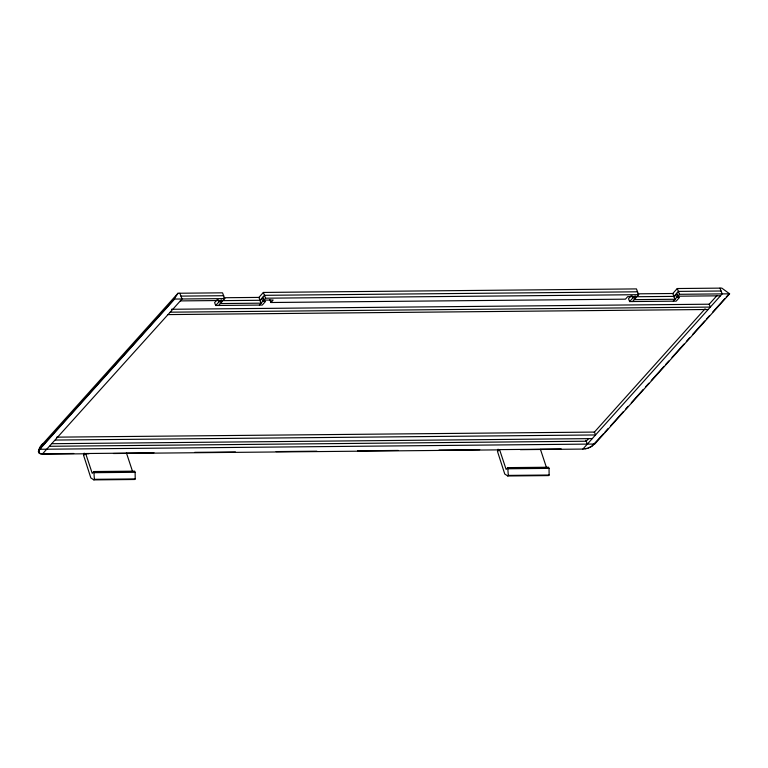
<?xml version="1.0" encoding="UTF-8"?>
<svg xmlns="http://www.w3.org/2000/svg" width="768" height="768" viewBox="0 0 768 768"><rect width="100%" height="100%" fill="white"/><g stroke="black" fill="none" stroke-linecap="round" stroke-linejoin="round"><path stroke-width="1.15" d="M88.934 453.744L42.749 454.176C35.395 454.762 39.552 445.68 43.142 443.462L177.984 293.251L222.528 292.829L224.746 298.589L223.027 300.499L180.336 300.902M224.746 298.589L174.634 299.059L39.782 449.28L38.602 452.294M132.326 470.755L126.499 453.139L85.661 453.523L92.218 473.338L93.85 471.533L134.678 471.149L135.12 472.301L135.216 478.925L134.698 479.501L93.869 479.885L90.845 477.936L83.578 455.299L84.173 453.101M546.23 466.838L540.403 449.232L499.565 449.616L506.122 469.43L507.754 467.616L548.592 467.232L549.034 468.384L549.13 475.018L548.611 475.594L507.773 475.978L504.758 474.029L497.482 451.392L498.086 449.184M40.675 448.118L42.854 443.942L38.88 450.566M38.803 452.774L38.4 451.373L42.854 443.942L39.264 449.933M42.854 443.942L38.64 451.181M38.4 451.373L40.963 447.35M637.814 293.827L672.816 293.501L677.27 288.528L721.824 288.115L729.6 293.818L594.749 444.038L39.782 449.28L43.142 443.462M39.638 448.896L174.48 298.675L177.984 293.251M217.277 299.635L214.608 302.611L215.712 305.491L262.262 305.05L265.603 301.334L262.742 301.354L259.402 305.078M215.712 305.491L219.053 301.766L221.914 301.738L221.174 299.818M83.578 455.299L85.661 453.523M218.573 305.462L221.914 301.738M93.869 479.885L94.387 479.318L93.85 471.533M223.91 297.734L258.912 297.408L263.366 292.445L636.442 288.912L638.65 294.682L636.941 296.592L627.667 296.678L625.44 299.165L270.922 302.506L269.818 299.626M259.632 300.71L264.47 295.325L637.546 291.802M262.752 297.235L263.866 300.115L265.574 298.205L638.65 294.682M270.922 302.506L273.149 300.029L263.866 300.115M631.19 295.718L628.512 298.704L629.616 301.584L676.166 301.142L679.517 297.418L676.656 297.446L673.315 301.171M629.616 301.584L632.966 297.859L635.818 297.83L635.088 295.91M497.482 451.392L499.565 449.616M632.477 301.555L635.818 297.83M507.773 475.978L508.291 475.402L507.754 467.616M673.546 296.803L678.384 291.408L721.066 291.005M676.666 293.328L677.77 296.208L679.488 294.298L729.6 293.818M588.614 438.557L586.224 441.226L49.69 446.294M594.202 432.336L705.11 308.784M709.104 304.339L717.082 295.45M520.349 449.664L582.874 449.078L722.179 293.894L719.962 288.125M582.874 449.078L587.184 448.378L591.533 446.534L603.379 433.882M604.982 432.096L608.17 428.544M610.56 425.875L623.328 411.658M625.728 408.989L628.118 406.32M631.306 402.768L643.277 389.434M645.667 386.765L648.864 383.213M651.254 380.544L664.022 366.326M665.616 364.541L668.813 360.989M672 357.437L683.971 344.102M686.362 341.434L689.558 337.882M692.746 334.32L704.717 320.995M706.31 319.21L709.507 315.658M712.694 312.106L724.666 298.771M726.259 296.995L729.456 293.434M591.533 446.534L594.605 443.654M588.307 448.003L590.506 447.072M584.947 448.886L587.184 448.378M180.95 296.112L223.642 295.709M263.549 298.454L261.638 298.474L262.742 301.354M677.453 294.547L675.552 294.566L676.656 297.446M677.77 296.208L720.461 295.805M220.349 300.662L260.016 300.288M634.253 296.755L673.92 296.381M220.282 303.552L261.12 303.168L258.912 297.408M634.195 299.645L675.024 299.261L672.816 293.501M171.504 309.283L709.229 304.205L710.333 307.085L170.208 312.182M168.048 314.592L708.173 309.494M56.717 437.155L594.442 432.077L595.546 434.957L55.421 440.054M52.147 443.702L592.272 438.605M38.659 452.39L40.099 453.446L42.605 453.792L73.738 453.494M126.432 453.005L153.974 452.746M194.698 452.352L235.421 451.968M276.134 451.584L316.858 451.2M357.571 450.816L398.294 450.432M439.008 450.048L479.731 449.664M540.806 449.088L561.168 448.896M113.443 453.514L499.027 449.866M94.291 472.685L135.12 472.301M508.195 468.768L549.034 468.384M94.387 479.318L135.216 478.925M508.291 475.402L549.13 475.018M677.27 288.528L679.488 294.298M632.227 295.939L632.966 297.859M585.85 440.266L587.328 444.106M263.366 292.445L265.574 298.205M218.314 299.846L219.053 301.766M179.837 293.232L182.054 298.992L42.605 453.792"/></g></svg>
